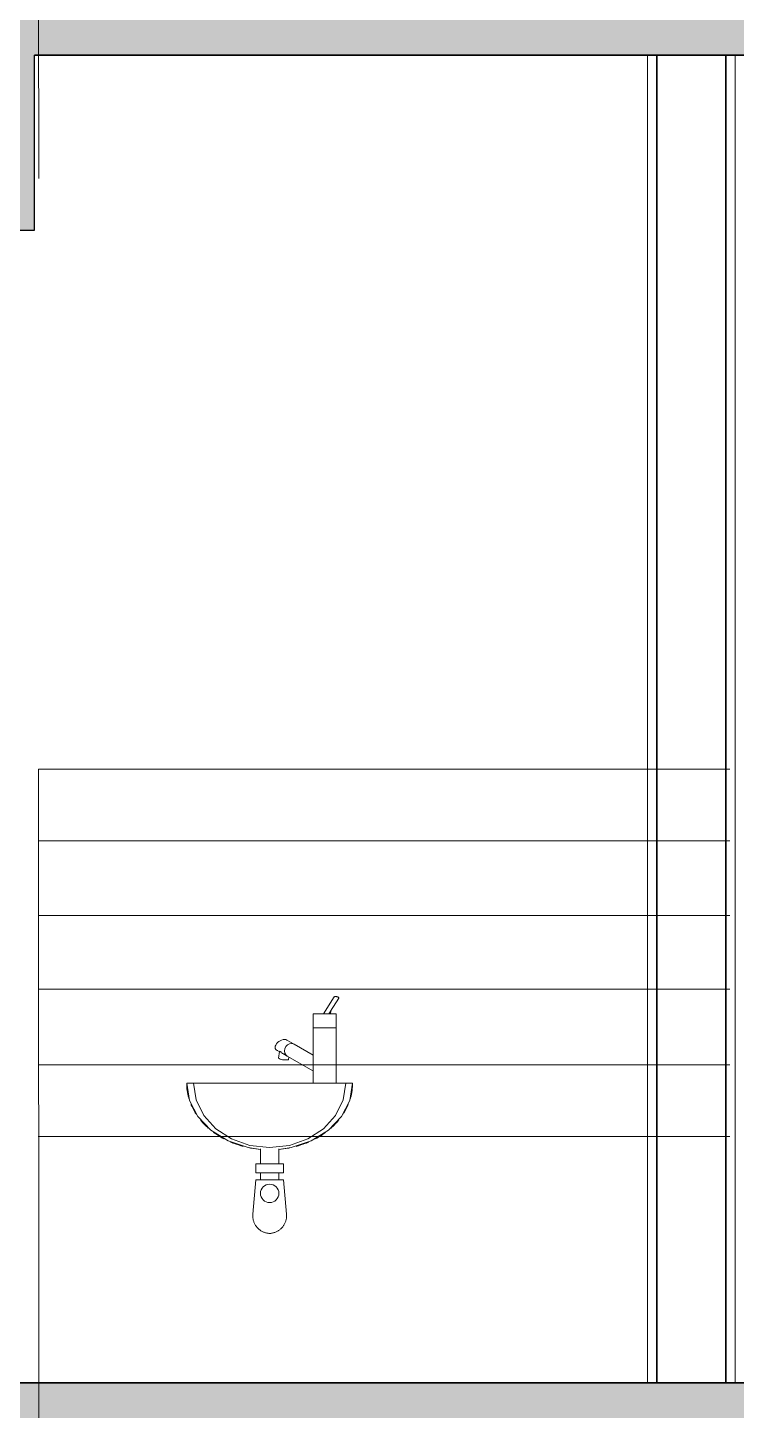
# Model space of a CAD drawing. Header units: millimetres. Extents: x 1373 to 40779, y 1939 to 6439.
# Drawn here: x 24312.8 to 24466.6, y 3869.8 to 4169.7 of the extents above; entities that cross this region are included whole.
import ezdxf

# ---------------------------------------------------------------- set-up
doc = ezdxf.new("R2010")
doc.units = ezdxf.units.MM
for name, color, linetype, lineweight in [('A-AREA-IDEN', 2, 'Continuous', 18), ('A-DETL', 6, 'Continuous', 30), ('A-DETL-GENF', 92, 'Continuous', 18), ('A-FLOR-FNSH', 192, 'Continuous', 35), ('A-WALL', 20, 'Continuous', 9), ('A-WALL-FNSH', 113, 'Continuous', 18), ('P-SANR-FIXT', 6, 'Continuous', 18), ('YAZI', 2, 'Continuous', 18)]:
    doc.layers.add(name, color=color, linetype=linetype, lineweight=lineweight)

# ---------------------------------------------------------------- blocks, each defined once
blk = doc.blocks.new('A$Cb0e8746a')
at = {"layer": 'YAZI', "linetype": 'Continuous', "lineweight": 0}
for p, q in [((0.02, 171.86), (150.05, 171.86)), ((0.02, 171.86), (0.09, 0)), ((150.05, 156.33), (0.02, 156.33)), ((150.05, 140.15), (0.02, 140.15)), ((150.05, 124.15), (0.02, 124.15)), ((150.05, 107.74), (0.02, 107.74)), ((150.05, 92.15), (0, 92.15))]:
    blk.add_line(p, q, dxfattribs=at)

msp = doc.modelspace()

# ---------------------------------------------------------------- hatches: boundary and pattern name
at = {"layer": 'A-DETL-GENF'}
h = msp.add_hatch(dxfattribs=at)
h.set_pattern_fill('ANSI33', color=153, style=0)
h.set_pattern_definition([(45, (-4726.611, 6394.9317), (-4.490128, 4.490128), []), (45, (-4722.121, 6394.9317), (-4.490128, 4.490128), [3.175, -1.5875])])
h.paths.add_polyline_path([(24984.31, 3275.76), (24984.31, 5063.76), (25234.31, 5063.76), (25234.31, 5025.76), (25259.31, 5025.76), (25259.31, 5063.76), (25834.6, 5063.76), (25834.6, 5025.76), (25859.6, 5025.76), (25859.6, 5063.76), (26040.63, 5063.76), (26040.63, 5075.76), (25234.31, 5075.76), (24984.31, 5075.76), (24984.31, 5240.76), (24744.31, 5240.76), (24744.31, 5075.76), (23644.59, 5075.76), (23644.59, 5063.76), (23774.59, 5063.76), (23774.59, 5025.76), (23799.59, 5025.76), (23799.59, 5063.76), (24289.31, 5063.76), (24289.31, 5025.76), (24314.31, 5025.76), (24314.31, 5063.76), (24744.31, 5063.76), (24744.31, 4775.76), (23674.32, 4775.76), (23674.32, 4763.76), (23774.59, 4763.76), (23774.59, 4725.76), (23799.59, 4725.76), (23799.59, 4763.76), (24289.31, 4763.76), (24289.31, 4725.76), (24314.31, 4725.76), (24314.31, 4763.76), (24744.31, 4763.76), (24744.31, 4475.76), (23674.32, 4475.76), (23674.32, 4463.76), (23774.59, 4463.76), (23774.59, 4425.76), (23799.59, 4425.76), (23799.59, 4463.76), (24289.31, 4463.76), (24289.31, 4425.76), (24314.31, 4425.76), (24314.31, 4463.76), (24744.31, 4463.76), (24744.31, 4175.76), (23674.32, 4175.76), (23674.32, 4163.76), (23774.59, 4163.76), (23774.59, 4125.76), (23799.59, 4125.76), (23799.59, 4163.76), (24289.31, 4163.76), (24289.31, 4125.76), (24314.31, 4125.76), (24314.31, 4163.76), (24744.31, 4163.76), (24744.31, 3875.76), (23674.32, 3875.76), (23674.32, 3863.76), (23774.59, 3863.76), (23774.59, 3825.76), (23799.59, 3825.76), (23799.59, 3863.76), (24289.31, 3863.76), (24289.31, 3825.76), (24314.31, 3825.76), (24314.31, 3863.76), (24744.31, 3863.76), (24744.31, 3575.76), (23774.59, 3575.76), (23774.59, 3545.76), (23474.27, 3545.76), (23474.28, 3275.76), (23474.28, 3245.76), (23774.59, 3245.76), (23774.59, 3215.76), (24744.31, 3215.76), (24744.31, 3085.76), (24984.31, 3085.76), (24984.31, 3215.76), (25859.6, 3215.76), (25909.6, 3215.76), (25909.6, 3275.76), (25859.6, 3275.76), (25859.6, 3575.76), (25835.46, 3575.76), (25234.31, 3575.76), (25234.31, 3525.76), (25259.31, 3525.76), (25259.31, 3563.76), (25835.46, 3563.76), (25835.46, 3275.76)])
h.paths.add_polyline_path([(24959.31, 3125.76), (24769.31, 3125.76), (24769.31, 3275.76), (24769.31, 5225.76), (24959.31, 5225.76), (24959.31, 4775.76), (24959.31, 3275.76)], flags=16)
h.paths.add_polyline_path([(24744.31, 3275.76), (23499.27, 3275.76), (23499.27, 3531.13), (23774.59, 3531.13), (23799.59, 3530.13), (23799.59, 3563.76), (24289.31, 3563.76), (24289.31, 3525.76), (24314.31, 3525.76), (24314.31, 3563.76), (24744.31, 3563.76)], flags=16)

# ---------------------------------------------------------------- linework, layer by layer
at = {"layer": 'A-DETL'}
for points in [[(23674.32, 4175.76), (23674.32, 4163.76), (23774.59, 4163.76), (23774.59, 4125.76), (23799.59, 4125.76), (23799.59, 4163.76), (24289.31, 4163.76), (24289.31, 4125.76), (24314.31, 4125.76), (24314.31, 4163.76), (24744.31, 4163.76)], [(24744.31, 3875.76), (23674.32, 3875.76)]]:
    msp.add_lwpolyline(points, dxfattribs=at)
at = {"layer": 'A-FLOR-FNSH', "color": 250}
for p, q in [((24314.31, 4163.76), (24744.31, 4163.76)), ((24744.31, 3875.76), (23674.32, 3875.76))]:
    msp.add_line(p, q, dxfattribs=at)
at = {"layer": 'A-WALL', "lineweight": 35}
for p, q in [((24449.31, 4163.76), (24449.31, 3875.76)), ((24464.31, 4163.76), (24464.31, 3875.76))]:
    msp.add_line(p, q, dxfattribs=at)
at = {"layer": 'A-WALL-FNSH', "color": 7, "lineweight": 9}
for p, q in [((24447.31, 4163.76), (24447.31, 3875.76)), ((24466.31, 3875.76), (24466.31, 4163.76))]:
    msp.add_line(p, q, dxfattribs=at)
at = {"layer": 'P-SANR-FIXT', "color": 8}
for p, q in [((24379.29, 3959.44), (24376.98, 3955.76)), ((24378.54, 3956.36), (24380.32, 3959.21)), ((24379.31, 3959.47), (24379.29, 3959.44)), ((24379.36, 3959.49), (24379.31, 3959.47)), ((24379.42, 3959.51), (24379.36, 3959.49)), ((24379.5, 3959.52), (24379.42, 3959.51)), ((24379.59, 3959.53), (24379.5, 3959.52)), ((24379.68, 3959.52), (24379.59, 3959.53)), ((24379.78, 3959.51), (24379.68, 3959.52)), ((24379.89, 3959.49), (24379.78, 3959.51)), ((24379.99, 3959.47), (24379.89, 3959.49)), ((24380.08, 3959.44), (24379.99, 3959.47)), ((24380.16, 3959.4), (24380.08, 3959.44)), ((24380.23, 3959.36), (24380.16, 3959.4)), ((24380.28, 3959.32), (24380.23, 3959.36)), ((24380.32, 3959.29), (24380.28, 3959.32)), ((24380.3, 3959.18), (24380.32, 3959.21)), ((24380.33, 3959.25), (24380.32, 3959.29)), ((24380.32, 3959.21), (24380.33, 3959.25)), ((24374.75, 3955.76), (24374.75, 3952.76)), ((24375.05, 3955.76), (24374.75, 3955.76)), ((24379.75, 3955.76), (24375.05, 3955.76)), ((24378.15, 3955.76), (24378.57, 3956.42)), ((24378.54, 3955.76), (24378.57, 3956.42)), ((24379.75, 3952.76), (24379.75, 3955.76)), ((24374.75, 3952.76), (24375.05, 3952.76)), ((24374.75, 3952.76), (24374.75, 3940.76)), ((24375.05, 3952.76), (24374.75, 3952.76)), ((24375.05, 3952.76), (24379.75, 3952.76)), ((24379.75, 3952.76), (24375.05, 3952.76)), ((24379.75, 3940.76), (24379.75, 3952.76)), ((24366.52, 3948.74), (24366.49, 3948.48)), ((24366.49, 3948.48), (24366.53, 3948.25)), ((24366.62, 3949), (24366.52, 3948.74)), ((24366.53, 3948.25), (24366.65, 3948.06)), ((24366.79, 3949.27), (24366.62, 3949)), ((24366.67, 3948.04), (24366.82, 3947.92)), ((24367.01, 3949.53), (24366.79, 3949.27)), ((24366.82, 3947.92), (24367.51, 3947.52)), ((24366.82, 3947.92), (24367.06, 3947.83)), ((24367.28, 3949.76), (24367.01, 3949.53)), ((24367.42, 3947.63), (24367.24, 3946.19)), ((24367.59, 3949.95), (24367.28, 3949.76)), ((24367.91, 3950.09), (24367.59, 3949.95)), ((24368.24, 3950.18), (24367.91, 3950.09)), ((24368.55, 3950.21), (24368.24, 3950.18)), ((24368.83, 3950.18), (24368.55, 3950.21)), ((24369.06, 3950.09), (24368.83, 3950.18)), ((24370.62, 3949.21), (24369.07, 3950.09)), ((24374.75, 3946.84), (24370.62, 3949.21)), ((24368.31, 3947.07), (24369.13, 3946.6)), ((24369.13, 3946.6), (24374.81, 3943.36)), ((24369.43, 3945.91), (24369.49, 3946.4)), ((24348.81, 3940.76), (24347.31, 3940.76)), ((24347.92, 3937.01), (24347.31, 3940.76)), ((24348.81, 3940.76), (24349.37, 3937.14)), ((24381.81, 3940.76), (24348.81, 3940.76)), ((24381.24, 3937.14), (24381.81, 3940.76)), ((24383.31, 3940.76), (24381.81, 3940.76)), ((24383.31, 3940.76), (24382.69, 3937.01)), ((24349.72, 3933.51), (24347.92, 3937.01)), ((24349.37, 3937.14), (24351.02, 3933.76)), ((24379.6, 3933.76), (24381.24, 3937.14)), ((24382.69, 3937.01), (24380.9, 3933.51)), ((24352.58, 3930.51), (24349.72, 3933.51)), ((24351.02, 3933.76), (24353.64, 3930.86)), ((24376.97, 3930.86), (24379.6, 3933.76)), ((24380.9, 3933.51), (24378.04, 3930.51)), ((24356.31, 3928.2), (24352.58, 3930.51)), ((24353.64, 3930.86), (24357.06, 3928.64)), ((24373.56, 3928.64), (24376.97, 3930.86)), ((24378.04, 3930.51), (24374.31, 3928.2)), ((24360.65, 3926.75), (24356.31, 3928.2)), ((24357.06, 3928.64), (24361.04, 3927.24)), ((24363.29, 3926.35), (24360.65, 3926.75)), ((24361.04, 3927.24), (24365.31, 3926.76)), ((24365.31, 3926.76), (24369.58, 3927.24)), ((24369.97, 3926.75), (24367.33, 3926.35)), ((24369.58, 3927.24), (24373.56, 3928.64)), ((24374.31, 3928.2), (24369.97, 3926.75)), ((24363.31, 3926.51), (24363.31, 3923.26)), ((24367.31, 3923.26), (24367.31, 3926.51)), ((24362.31, 3923.26), (24362.31, 3921.26)), ((24368.31, 3923.26), (24362.31, 3923.26)), ((24368.31, 3921.26), (24362.31, 3921.26)), ((24363.31, 3921.26), (24363.31, 3919.76)), ((24367.31, 3919.76), (24367.31, 3921.26)), ((24368.31, 3921.26), (24368.31, 3923.26)), ((24362.31, 3919.76), (24361.65, 3912.29)), ((24368.31, 3919.76), (24362.31, 3919.76)), ((24368.96, 3912.29), (24368.31, 3919.76)), ((24361.64, 3912.06), (24361.65, 3912.21)), ((24361.64, 3911.9), (24361.64, 3912.06)), ((24361.64, 3911.75), (24361.64, 3911.9)), ((24361.66, 3911.6), (24361.64, 3911.75)), ((24361.65, 3912.21), (24361.65, 3912.29)), ((24368.97, 3911.68), (24368.95, 3911.53)), ((24368.96, 3912.29), (24368.97, 3912.14)), ((24368.97, 3912.14), (24368.98, 3911.98)), ((24368.98, 3911.98), (24368.97, 3911.83)), ((24368.97, 3911.83), (24368.97, 3911.68)), ((24361.67, 3911.45), (24361.66, 3911.6)), ((24361.7, 3911.3), (24361.67, 3911.45)), ((24361.73, 3911.15), (24361.7, 3911.3)), ((24361.76, 3911), (24361.73, 3911.15)), ((24361.8, 3910.85), (24361.76, 3911)), ((24361.85, 3910.71), (24361.8, 3910.85)), ((24361.9, 3910.57), (24361.85, 3910.71)), ((24361.96, 3910.42), (24361.9, 3910.57)), ((24362.02, 3910.29), (24361.96, 3910.42)), ((24362.09, 3910.15), (24362.02, 3910.29)), ((24362.17, 3910.02), (24362.09, 3910.15)), ((24362.25, 3909.89), (24362.17, 3910.02)), ((24362.33, 3909.76), (24362.25, 3909.89)), ((24362.42, 3909.64), (24362.33, 3909.76)), ((24362.52, 3909.52), (24362.42, 3909.64)), ((24362.62, 3909.41), (24362.52, 3909.52)), ((24362.72, 3909.29), (24362.62, 3909.41)), ((24362.83, 3909.19), (24362.72, 3909.29)), ((24362.94, 3909.08), (24362.83, 3909.19)), ((24363.06, 3908.99), (24362.94, 3909.08)), ((24363.18, 3908.89), (24363.06, 3908.99)), ((24363.31, 3908.81), (24363.18, 3908.89)), ((24363.43, 3908.72), (24363.31, 3908.81)), ((24363.56, 3908.64), (24363.43, 3908.72)), ((24363.7, 3908.57), (24363.56, 3908.64)), ((24367.12, 3908.68), (24366.99, 3908.61)), ((24367.25, 3908.76), (24367.12, 3908.68)), ((24367.37, 3908.85), (24367.25, 3908.76)), ((24367.5, 3908.94), (24367.37, 3908.85)), ((24367.61, 3909.04), (24367.5, 3908.94)), ((24367.73, 3909.14), (24367.61, 3909.04)), ((24367.84, 3909.24), (24367.73, 3909.14)), ((24367.95, 3909.35), (24367.84, 3909.24)), ((24368.05, 3909.46), (24367.95, 3909.35)), ((24368.15, 3909.58), (24368.05, 3909.46)), ((24368.24, 3909.7), (24368.15, 3909.58)), ((24368.33, 3909.83), (24368.24, 3909.7)), ((24368.41, 3909.96), (24368.33, 3909.83)), ((24368.49, 3910.09), (24368.41, 3909.96)), ((24368.56, 3910.22), (24368.49, 3910.09)), ((24368.62, 3910.36), (24368.56, 3910.22)), ((24368.69, 3910.5), (24368.62, 3910.36)), ((24368.74, 3910.64), (24368.69, 3910.5)), ((24368.79, 3910.78), (24368.74, 3910.64)), ((24368.83, 3910.93), (24368.79, 3910.78)), ((24368.87, 3911.08), (24368.83, 3910.93)), ((24368.9, 3911.23), (24368.87, 3911.08)), ((24368.93, 3911.38), (24368.9, 3911.23)), ((24368.95, 3911.53), (24368.93, 3911.38)), ((24363.84, 3908.5), (24363.7, 3908.57)), ((24363.97, 3908.44), (24363.84, 3908.5)), ((24364.12, 3908.39), (24363.97, 3908.44)), ((24364.26, 3908.34), (24364.12, 3908.39)), ((24364.41, 3908.29), (24364.26, 3908.34)), ((24364.55, 3908.25), (24364.41, 3908.29)), ((24364.7, 3908.22), (24364.55, 3908.25)), ((24364.85, 3908.19), (24364.7, 3908.22)), ((24365, 3908.17), (24364.85, 3908.19)), ((24365.16, 3908.16), (24365, 3908.17)), ((24365.31, 3908.15), (24365.16, 3908.16)), ((24365.39, 3908.15), (24365.31, 3908.15)), ((24365.54, 3908.16), (24365.39, 3908.15)), ((24365.69, 3908.18), (24365.54, 3908.16)), ((24365.84, 3908.21), (24365.69, 3908.18)), ((24365.99, 3908.24), (24365.84, 3908.21)), ((24366.14, 3908.27), (24365.99, 3908.24)), ((24366.28, 3908.31), (24366.14, 3908.27)), ((24366.43, 3908.36), (24366.28, 3908.31)), ((24366.57, 3908.41), (24366.43, 3908.36)), ((24366.71, 3908.47), (24366.57, 3908.41)), ((24366.85, 3908.54), (24366.71, 3908.47)), ((24366.99, 3908.61), (24366.85, 3908.54))]:
    msp.add_line(p, q, dxfattribs=at)
for start, end in [(0, 180), (180, 0)]:
    msp.add_arc((24365.31, 3916.83), 2, start, end, dxfattribs=at)
for centre, major_axis, ratio, start_param, end_param in [((24377.31, 3955.35), (-0.424, 0.266), 0.866706, 5.338661, 5.782139), ((24377.31, 3955.35), (-0.424, 0.266), 0.866706, 4.895183, 5.338661), ((24369.87, 3947.9), (0.74, 1.3), 0.852862, 0.453006, 3.141593), ((24369.87, 3947.9), (0.74, 1.3), 0.852862, 0.453006, 3.141593), ((24369.87, 3947.9), (0.74, 1.3), 0.852862, 6.212592, 6.736191), ((24369.87, 3947.9), (0.74, 1.3), 0.852862, 6.212592, 6.736191), ((24368.33, 3946.05), (-1.09, 0.14), 0.228524, 0.093295, 0.878693), ((24368.33, 3946.05), (-1.09, 0.14), 0.228524, 0.878693, 2.973089), ((24368.33, 3946.05), (-1.09, 0.14), 0.228524, 3.141593, 3.234888)]:
    msp.add_ellipse(centre, major_axis=major_axis, ratio=ratio, start_param=start_param, end_param=end_param, dxfattribs=at)
for points, knots in [([(24367.44, 3947.64), (24367.44, 3947.65), (24367.45, 3947.65), (24367.47, 3947.65), (24367.5, 3947.64), (24367.53, 3947.63), (24367.57, 3947.61), (24367.65, 3947.55), (24367.74, 3947.49), (24367.8, 3947.43)], [0.625, 0.625, 0.625, 0.625, 0.65625, 0.6875, 0.75, 0.78125, 0.8125, 0.875, 1, 1, 1, 1]), ([(24367.8, 3947.43), (24367.86, 3947.38), (24367.99, 3947.28), (24368.2, 3947.13), (24368.36, 3947.04), (24368.44, 3947), (24368.46, 3946.99)], [0, 0, 0, 0, 0.2, 0.4, 0.55, 0.6, 0.6, 0.6, 0.6]), ([(24347.31, 3940.76), (24347.31, 3939.67), (24347.47, 3938.49), (24347.81, 3937.34), (24347.84, 3937.24)], [-1, -1, -1, -1, -0.92857143, -0.92203228, -0.92203228, -0.92203228, -0.92203228]), ([(24382.77, 3937.24), (24382.8, 3937.34), (24383.14, 3938.49), (24383.31, 3939.67), (24383.31, 3940.76)], [-0.07796772, -0.07796772, -0.07796772, -0.07796772, -0.07142857, 0, 0, 0, 0]), ([(24348.24, 3936.14), (24348.48, 3935.57), (24348.86, 3934.82), (24349.31, 3934.11), (24349.43, 3933.93)], [-0.89686244, -0.89686244, -0.89686244, -0.89686244, -0.85714286, -0.84384726, -0.84384726, -0.84384726, -0.84384726]), ([(24381.18, 3933.93), (24381.3, 3934.11), (24381.75, 3934.82), (24382.13, 3935.57), (24382.37, 3936.14)], [-0.15615274, -0.15615274, -0.15615274, -0.15615274, -0.14285714, -0.10313756, -0.10313756, -0.10313756, -0.10313756]), ([(24350.28, 3932.77), (24350.58, 3932.41), (24351.12, 3931.81), (24351.73, 3931.24), (24351.98, 3931.01)], [-0.81434575, -0.81434575, -0.81434575, -0.81434575, -0.78571429, -0.76523459, -0.76523459, -0.76523459, -0.76523459]), ([(24378.63, 3931.01), (24378.89, 3931.24), (24379.49, 3931.81), (24380.03, 3932.41), (24380.33, 3932.77)], [-0.23476541, -0.23476541, -0.23476541, -0.23476541, -0.21428571, -0.18565425, -0.18565425, -0.18565425, -0.18565425]), ([(24353.15, 3930.07), (24353.45, 3929.84), (24354.17, 3929.35), (24354.94, 3928.9), (24355.39, 3928.66)], [-0.73604122, -0.73604122, -0.73604122, -0.73604122, -0.71428571, -0.68565425, -0.68565425, -0.68565425, -0.68565425]), ([(24375.22, 3928.66), (24375.67, 3928.9), (24376.42, 3929.33), (24377.13, 3929.82), (24377.41, 3930.03)], [-0.31434575, -0.31434575, -0.31434575, -0.31434575, -0.28571429, -0.26523459, -0.26523459, -0.26523459, -0.26523459]), ([(24356.83, 3927.97), (24357.05, 3927.87), (24357.94, 3927.51), (24358.87, 3927.21), (24359.58, 3927.01)], [-0.65615274, -0.65615274, -0.65615274, -0.65615274, -0.64285714, -0.60313756, -0.60313756, -0.60313756, -0.60313756]), ([(24360.94, 3926.69), (24361.06, 3926.67), (24361.84, 3926.52), (24362.62, 3926.41), (24363.29, 3926.35)], [-0.57796772, -0.57796772, -0.57796772, -0.57796772, -0.57142857, -0.53566634, -0.53566634, -0.53566634, -0.53566634]), ([(24367.32, 3926.35), (24367.99, 3926.41), (24368.78, 3926.52), (24369.55, 3926.67), (24369.67, 3926.69)], [-0.46433366, -0.46433366, -0.46433366, -0.46433366, -0.42857143, -0.42203228, -0.42203228, -0.42203228, -0.42203228]), ([(24371.04, 3927.01), (24371.75, 3927.21), (24372.68, 3927.51), (24373.57, 3927.87), (24373.79, 3927.97)], [-0.39686244, -0.39686244, -0.39686244, -0.39686244, -0.35714286, -0.34384726, -0.34384726, -0.34384726, -0.34384726])]:
    msp.add_open_spline(points, degree=3, knots=knots, dxfattribs=at)

# ---------------------------------------------------------------- block references
at = {"layer": 'A-AREA-IDEN'}
for p in [(24315.12, 4137), (24315.12, 3837)]:
    msp.add_blockref('A$Cb0e8746a', p, dxfattribs=at)

doc.saveas('drawing.dxf')
